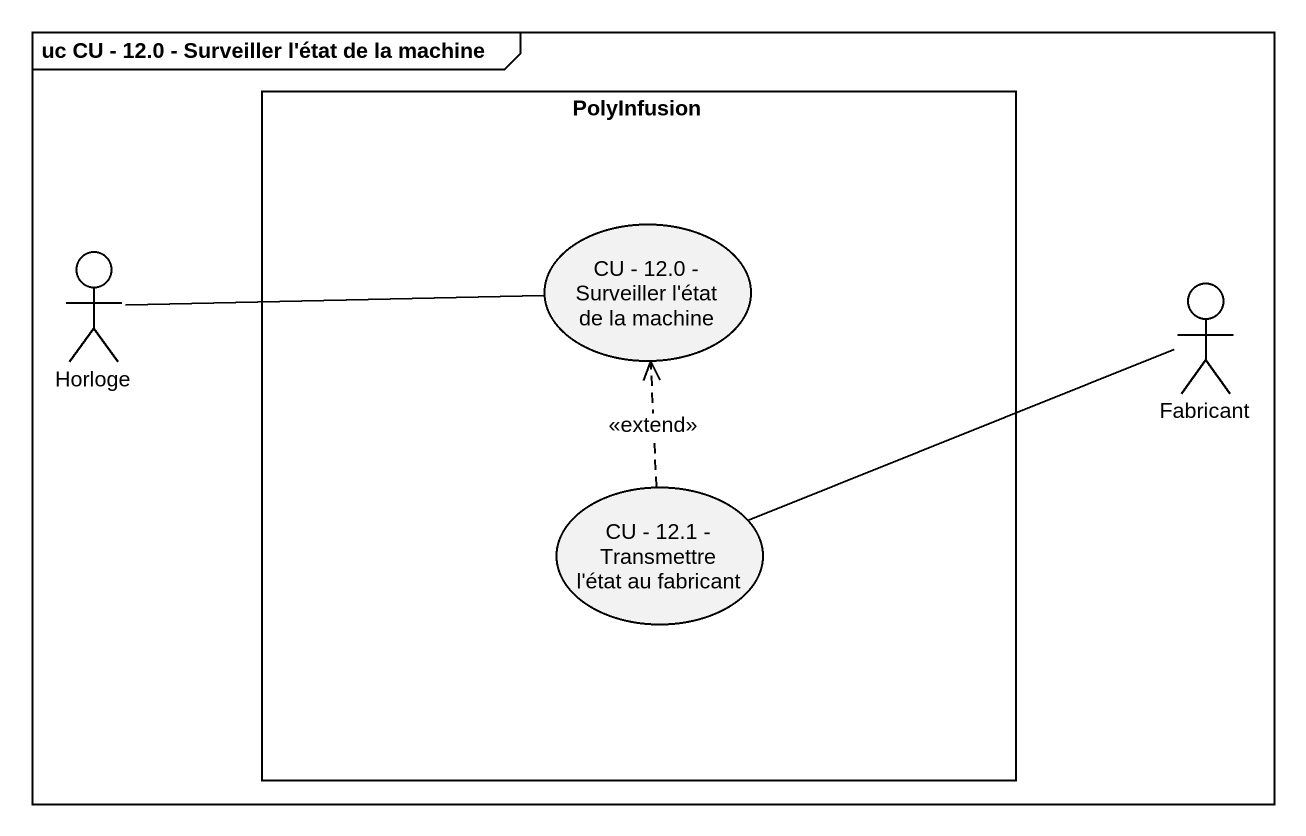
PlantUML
@startuml
mainframe uc CU - 12.0 - Surveiller l'état de la machine
rectangle PolyInfusion {
  usecase "CU - 12.0 - Surveiller l'état de la machine" as CU_12_0_Surveiller_l_état
  usecase "CU - 12.1 - Transmettre l'état au fabricant" as CU_12_1_Transmettre_l_état
}
actor Horloge
actor Fabricant
Horloge -right- CU_12_0_Surveiller_l_état
Fabricant -left- CU_12_1_Transmettre_l_état
CU_12_1_Transmettre_l_état .up.> CU_12_0_Surveiller_l_état : <<extend>>
@enduml
